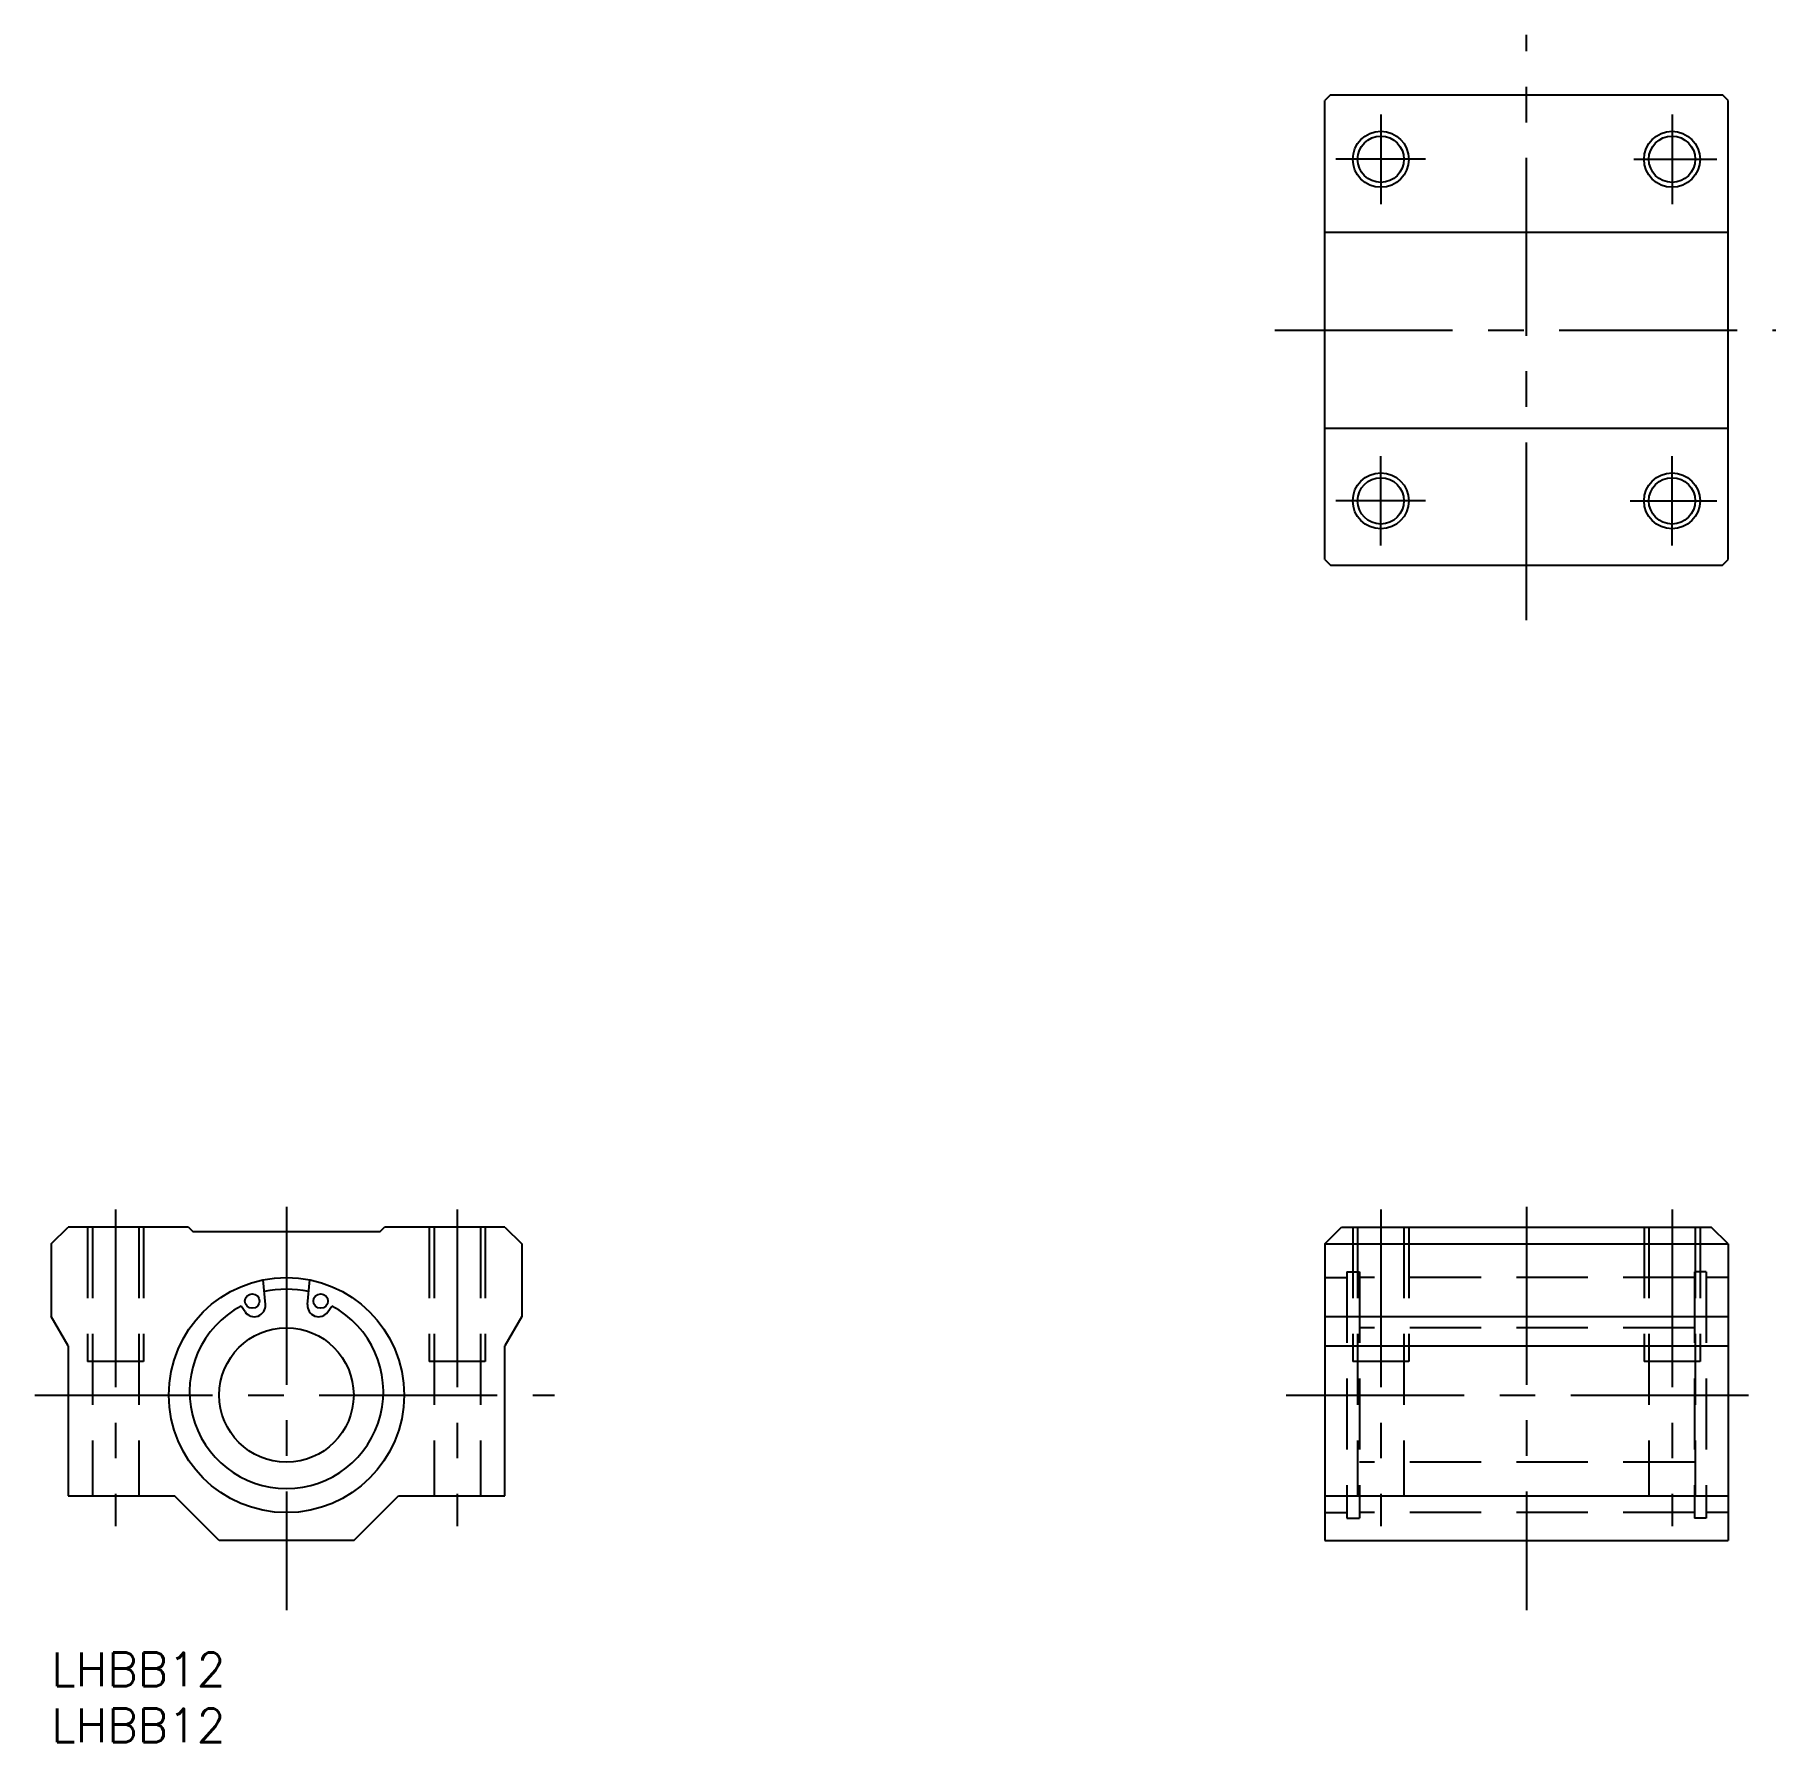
# Model space of a CAD drawing. Extents: x -1 to 154, y -8 to 144.
import ezdxf

# ---------------------------------------------------------------- set-up
doc = ezdxf.new("R2010")
doc.units = 0
doc.header["$LTSCALE"] = 0.5
doc.linetypes.add('CENTER', pattern=[50.8, 31.75, -6.35, 6.35, -6.35])
doc.linetypes.add('DASHED', pattern=[19.05, 12.7, -6.35])
for name, color, linetype in [('MSM_CENTER', 1, 'CENTER'), ('MSM_CONTINUOUS', 7, 'CONTINUOUS'), ('MSM_DASHED', 4, 'DASHED'), ('MSM_NARROW', 5, 'CONTINUOUS'), ('MSM_PART_NUMBER', 7, 'CONTINUOUS')]:
    doc.layers.add(name, color=color, linetype=linetype)
doc.styles.get("Standard").update_dxf_attribs({"font": 'txt.shx', "height": 3, "bigfont": 'bigfont.shx'})

# ---------------------------------------------------------------- blocks, each defined once
blk = doc.blocks.new('*U3')
at = {"layer": 'MSM_PART_NUMBER'}
blk.add_text('LHBB12', height=3, dxfattribs=at).set_placement((0, -3))
blk = doc.blocks.new('*U4')
at = {"layer": 'MSM_PART_NUMBER'}
blk.add_text('LHBB12', height=3, dxfattribs=at).set_placement((0, -8))

msp = doc.modelspace()

# ---------------------------------------------------------------- linework, layer by layer
at = {"layer": 'MSM_CENTER'}
for p, q in [((131.7, 92.2), (131.7, 144.467)), ((118.7, 137.35), (118.7, 129.35)), ((144.7, 137.35), (144.7, 129.35)), ((122.7, 133.35), (114.7, 133.35)), ((141.3, 133.35), (148.7, 133.35)), ((109.233, 118.1), (153.977949, 118.1)), ((118.7, 98.85), (118.7, 106.85)), ((144.7, 98.85), (144.7, 106.85)), ((122.7, 102.85), (114.7, 102.85)), ((140.967, 102.85), (148.7, 102.85)), ((5.75, 39.574), (5.75, 11.278)), ((21, 39.8), (21, 3.8)), ((36.25, 39.574), (36.25, 11.278)), ((118.7, 39.574), (118.7, 11.278)), ((131.7, 39.8), (131.7, 3.8)), ((144.7, 39.574), (144.7, 11.278)), ((-1.467, 23), (44.933, 23)), ((110.267, 23), (154, 23))]:
    msp.add_line(p, q, dxfattribs=at)
at = {"layer": 'MSM_CONTINUOUS'}
for p, q in [((114.2, 139.1), (113.7, 138.6)), ((113.7, 97.6), (113.7, 138.6)), ((114.2, 139.1), (149.2, 139.1)), ((149.7, 138.6), (149.2, 139.1)), ((149.7, 97.6), (149.7, 138.6)), ((113.7, 126.85), (149.7, 126.85)), ((113.7, 109.35), (149.7, 109.35)), ((113.7, 97.6), (114.2, 97.1)), ((114.2, 97.1), (149.2, 97.1)), ((149.2, 97.1), (149.7, 97.6)), ((0, 36.5), (1.5, 38)), ((12.25, 38), (1.5, 38)), ((12.25, 38), (12.65, 37.6)), ((12.65, 37.6), (29.35, 37.6)), ((29.35, 37.6), (29.75, 38)), ((40.5, 38), (29.75, 38)), ((40.5, 38), (42, 36.5)), ((113.7, 36.5), (115.2, 38)), ((115.2, 38), (148.2, 38)), ((149.7, 36.5), (148.2, 38)), ((0, 36.5), (0, 30)), ((42, 36.5), (42, 30)), ((113.7, 36.5), (149.7, 36.5)), ((113.7, 36.5), (113.7, 10)), ((149.7, 36.5), (149.7, 10)), ((19.12, 31.079001), (18.926, 33.293)), ((22.88, 31.079001), (23.074, 33.293)), ((1.5, 27.401924), (0, 30)), ((17.305, 30.419), (16.941, 30.938)), ((24.695, 30.419), (25.059, 30.938)), ((42, 30), (40.5, 27.401924)), ((113.7, 30), (149.7, 30)), ((1.5, 27.401924), (1.5, 14)), ((40.5, 14), (40.5, 27.401924)), ((113.7, 27.401924), (149.7, 27.401924)), ((1.5, 14), (11, 14)), ((15, 10), (11, 14)), ((27, 10), (31, 14)), ((31, 14), (40.5, 14)), ((113.7, 14), (149.7, 14)), ((122.7, 14), (122.7, 14.0001)), ((27, 10), (15, 10)), ((113.7, 10), (149.7, 10))]:
    msp.add_line(p, q, dxfattribs=at)
for centre, radius in [((118.7, 133.35), 2.067), ((144.7, 133.35), 2.067), ((118.7, 102.85), 2.067), ((144.7, 102.85), 2.067), ((21, 23), 10.5), ((17.945, 31.393), 0.65), ((24.055, 31.393), 0.65), ((21, 23), 6)]:
    msp.add_circle(centre, radius, dxfattribs=at)
for centre, radius, start, end in [((21, 23), 9.450181, 77.89338, 102.1066), ((21, 23.3), 8.649539, 117.9872, 62.01284), ((18.124, 30.992), 0.999545, 214.9779, 4.992102), ((23.876, 30.992), 0.999792, 175.0079, 325.0221)]:
    msp.add_arc(centre, radius, start, end, dxfattribs=at)
at = {"layer": 'MSM_DASHED'}
for p, q in [((3.25, 38), (3.25, 26)), ((3.683, 38), (3.683, 14)), ((7.817, 38), (7.817, 14)), ((8.25, 38), (8.25, 26)), ((33.75, 38), (33.75, 26)), ((34.183, 38), (34.183, 14)), ((38.317, 38), (38.317, 14)), ((38.75, 38), (38.75, 26)), ((116.2, 38), (116.2, 26)), ((116.633, 38), (116.633, 14)), ((120.767, 38), (120.767, 14)), ((121.2, 38), (121.2, 26)), ((142.2, 38), (142.2, 26)), ((142.633, 38), (142.633, 14)), ((146.767, 38), (146.767, 14)), ((147.2, 38), (147.2, 26)), ((113.7, 33.5), (115.66, 33.5)), ((115.66, 34), (115.66, 12)), ((115.66, 34), (116.81, 34)), ((116.81, 34), (116.81, 12)), ((146.7, 33.5), (116.81, 33.5)), ((146.7, 34), (146.7, 12)), ((147.74, 34), (146.7, 34)), ((147.74, 34), (147.74, 12)), ((149.7, 33.5), (147.74, 33.5)), ((146.7, 29), (116.81, 29)), ((8.25, 26), (3.25, 26)), ((38.75, 26), (33.75, 26)), ((121.2, 26), (116.2, 26)), ((147.2, 26), (142.2, 26)), ((146.7, 17), (116.81, 17)), ((113.7, 12.5), (115.66, 12.5)), ((146.7, 12.5), (116.81, 12.5)), ((149.7, 12.5), (147.74, 12.5)), ((115.66, 12), (116.81, 12)), ((147.74, 12), (146.7, 12))]:
    msp.add_line(p, q, dxfattribs=at)
at = {"layer": 'MSM_NARROW'}
for centre in [(118.7, 133.35), (144.7, 133.35), (118.7, 102.85), (144.7, 102.85)]:
    msp.add_circle(centre, 2.5, dxfattribs=at)

# ---------------------------------------------------------------- block references
at = {"layer": 'MSM_CONTINUOUS'}
for name in ['*U3', '*U4']:
    msp.add_blockref(name, (0, 0), dxfattribs=at)

doc.saveas('drawing.dxf')
